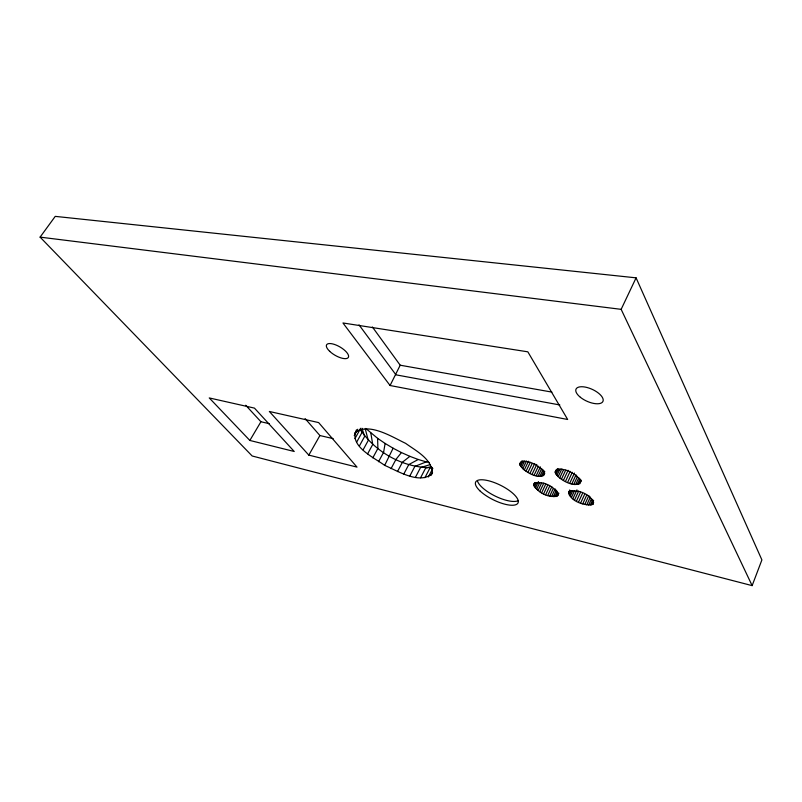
<?xml version="1.0" encoding="UTF-8"?>
<svg xmlns="http://www.w3.org/2000/svg" width="802" height="802" viewBox="0 0 802 802"><rect width="100%" height="100%" fill="white"/><g stroke="black" fill="none" stroke-linecap="round" stroke-linejoin="round"><path stroke-width="1.2" d="M519.626 464.107C524.388 456.488 541.571 466.584 544.528 473.18C540.969 481.801 521.771 470.824 519.626 464.107L520.698 461.902M533.611 484.869L533.701 484.027C541.22 479.746 556.778 486.714 557.761 495.576C549.38 498.814 537.631 492.639 533.611 484.869L534.643 482.694M555.134 472.037C561.049 464.649 577.4 474.112 580.869 481.37C576.728 489.872 557.3 479.185 555.134 472.037L556.197 469.772M354.674 433.04C368.258 421.551 392.318 437.11 405.601 443.336C415.967 450.884 432.198 458.914 432.318 473.491C419.807 485.11 397.511 470.784 384.669 465.371C374.354 457.661 348.589 446.163 356.449 429.852M365.792 428.438L377.612 438.343L385.11 443.446L383.597 452.348L378.534 461.731M568.698 492.177C576.448 487.957 592.768 494.794 593.37 503.987C586.062 507.315 565.731 499.897 569.731 489.952M752.136 585.63L761.9 559.916L636.086 277.843L55.238 216.37L40.1 237.131L252.169 455.987L752.136 585.63L621.149 309.341L636.086 277.843M372.399 326.995L400.198 365.211L390.073 385.511L567.666 419.486L527.826 351.817L342.945 322.965L390.073 385.511M385.11 443.446L393.12 448.228L384.669 465.371M588.618 505.12L591.645 498.423M590.222 505.14L592.748 499.556M591.575 504.959L593.6 500.478M592.638 504.568L593.65 502.333M584.818 504.458L588.858 495.556M586.793 504.889L590.332 497.09M580.628 503.065L584.668 494.182M582.743 503.846L586.783 494.954M574.603 499.937L578.663 491.075M576.498 501.08L580.548 492.207M578.523 502.132L582.573 493.26M571.405 497.511L574.473 490.854M577.36 484.458L579.966 478.774M578.723 484.228L580.808 479.676M572.889 498.744L576.959 489.872M579.786 483.796L581.28 480.518M571.876 483.847L576.057 474.794M568.548 493.029L569.57 490.804M568.748 494.022L570.292 490.684M573.881 484.258L577.54 476.328M569.31 495.125L571.355 490.674M570.202 496.298L572.758 490.744M575.726 484.458L578.864 477.661M567.595 482.443L572.307 472.288M569.761 483.235L574.463 473.06M554.864 496.749L557.41 491.285M563.375 480.428L568.097 470.283M556.127 496.548L557.661 493.27M557.109 496.157L558.633 492.869M557.761 495.576L558.783 493.38M565.45 481.501L570.162 471.345M558.142 476.739L561.841 468.849M549.711 496.107L553.28 488.498M559.666 478.012L563.355 470.122M551.606 496.518L555.164 488.899M561.43 479.255L565.631 470.233M553.34 496.739L556.398 490.192M555.375 473.08L557.49 468.568M545.661 494.754L549.731 486.072M555.966 474.243L558.613 468.599M556.899 475.466L560.067 468.699M547.706 495.516L551.786 486.824M541.631 492.819L545.721 484.147M543.606 493.842L547.696 485.17M542.683 476.047L544.789 471.596M536.598 489.31L539.676 482.804M543.656 475.606L544.708 473.38M538.072 490.513L541.661 482.934M539.766 491.696L543.856 483.025M538.112 476.107L541.791 468.368M533.861 485.862L535.415 482.603M534.463 486.944L536.528 482.603M539.866 476.298L543.024 469.651M535.385 488.107L538.473 481.601M541.4 476.278L544.037 470.734M534.142 475.125L538.363 466.293M536.187 475.716L540.398 466.874M527.937 472.388L532.167 463.576M529.962 473.431L534.713 463.516M532.057 474.353L536.799 464.438M524.277 470.012L528.528 461.21M526.022 471.235L530.262 462.423M520.548 466.293L523.215 460.779M521.5 467.506L524.698 460.899M522.764 468.759L526.483 461.05M519.917 465.15L522.052 460.739M428.378 476.969L432.829 468.368M430.885 475.546L432.559 472.308M420.579 477.771L425.561 468.198L431.306 466.654M424.91 477.711L429.902 468.087L432.248 467.506C404.649 468.659 375.035 452.368 360.168 429.19L354.925 438.684M415.516 477.16L420.489 467.636L430.433 464.508M409.872 475.897L414.845 466.413L426.253 461.882L429.471 462.564M403.797 474.032L408.779 464.579L418.233 459.486L426.253 461.882M397.461 471.606L402.454 462.183L409.892 456.348L418.233 459.486M391.025 468.689L396.038 459.285L401.451 452.569L409.892 456.348M372.8 457.852L377.892 448.478L377.612 438.343M367.617 453.852L372.729 444.468L370.835 433.04M363.116 449.832L368.268 440.428L365.251 428.829M359.436 445.892L364.619 436.458L361.993 428.248M356.669 442.133L361.892 432.679L360.349 428.288M354.243 435.616L357.762 429.26M308.81 455.115L269.352 411.476L318.635 422.584L357 467.105L308.81 455.115L319.908 435.536L305.121 418.584M249.853 440.448L294.224 451.486L254.455 408.118L209.252 397.932L249.853 440.448L260.931 421.742L269.332 423.707M40.1 237.131L621.149 309.341M400.198 365.211L551.896 392.098M559.826 404.96L395.947 374.835L359.025 324.87M319.908 435.536L333.161 438.634M393.12 448.228L401.451 452.569M245.703 405.251L260.931 421.742M518.493 500.508A23.569 8.19 26.3 0 1 496.207 496.578A23.569 8.19 26.3 0 1 477.541 481.22M479.786 490.714A23.609 8.12 26.3 0 0 516.658 504.338A23.609 8.12 26.3 0 0 494.082 482.483A23.609 8.12 26.3 0 0 479.786 490.714M580.397 397.301A14.797 6.506 24.5 0 0 602.944 401.401A14.797 6.506 24.5 0 0 585.099 387.065A14.797 6.506 24.5 0 0 580.397 397.301M329.692 351.326A12.551 4.822 30.1 0 0 348.258 357.532A12.551 4.822 30.1 0 0 334.494 344.449A12.551 4.822 30.1 0 0 329.692 351.326"/></g></svg>
